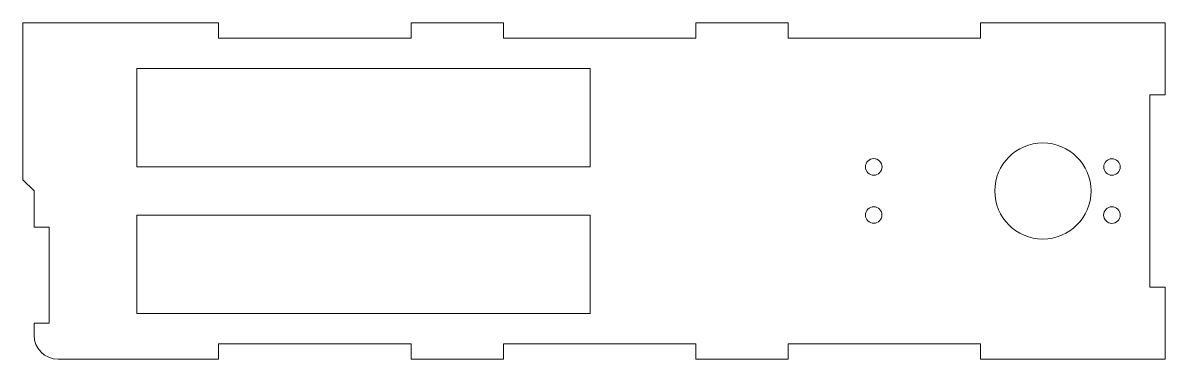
# Model space of a CAD drawing. Header units: millimetres. Extents: x -119 to 118, y -34 to 36.
import ezdxf

# ---------------------------------------------------------------- set-up
doc = ezdxf.new("R2010")
doc.units = ezdxf.units.MM

msp = doc.modelspace()

# ---------------------------------------------------------------- linework, layer by layer
at = {"color": 1, "lineweight": 5}
for p, q in [((-118.84, 2.91), (-118.84, 35.59)), ((-118.84, 35.59), (-78.17, 35.59)), ((-78.17, 32.41), (-78.17, 35.59)), ((-38.17, 32.41), (-38.17, 35.59)), ((-38.17, 35.59), (-19.01, 35.59)), ((-19.01, 35.59), (-19.01, 32.41)), ((20.99, 35.59), (20.99, 32.41)), ((20.99, 35.59), (40.14, 35.59)), ((40.14, 32.41), (40.14, 35.59)), ((80.14, 32.41), (80.14, 35.59)), ((80.14, 35.59), (118.49, 35.59)), ((118.49, 35.59), (118.49, 20.59)), ((-38.17, 32.41), (-78.17, 32.41)), ((-19.01, 32.41), (20.99, 32.41)), ((40.14, 32.41), (80.14, 32.41)), ((-95.16, 26.06), (-1, 26.06)), ((-95.16, 5.59), (-95.16, 26.06)), ((-1, 26.06), (-1, 5.59)), ((115.31, 20.59), (118.49, 20.59)), ((115.31, 20.59), (115.31, -19.41)), ((-1, 5.59), (-95.16, 5.59)), ((-118.84, 2.91), (-116.51, 0.59)), ((-116.51, 0.59), (-116.51, -6.91)), ((-1, -4.41), (-95.16, -4.41)), ((-95.16, -24.89), (-95.16, -4.41)), ((-1, -4.41), (-1, -24.89)), ((-116.51, -6.91), (-113.34, -6.91)), ((-113.34, -6.91), (-113.34, -26.91)), ((115.31, -19.41), (118.49, -19.41)), ((118.49, -19.41), (118.49, -34.41)), ((-95.16, -24.89), (-1, -24.89)), ((-116.51, -26.91), (-113.34, -26.91)), ((-116.51, -26.91), (-116.51, -29.41)), ((-38.17, -31.24), (-78.17, -31.24)), ((-78.17, -31.24), (-78.17, -34.41)), ((-38.17, -31.24), (-38.17, -34.41)), ((-19.01, -31.24), (20.99, -31.24)), ((-19.01, -34.41), (-19.01, -31.24)), ((20.99, -34.41), (20.99, -31.24)), ((40.14, -31.24), (80.14, -31.24)), ((40.14, -31.24), (40.14, -34.41)), ((80.14, -31.24), (80.14, -34.41)), ((-111.51, -34.41), (-78.17, -34.41)), ((-38.17, -34.41), (-19.01, -34.41)), ((20.99, -34.41), (40.14, -34.41)), ((80.14, -34.41), (118.49, -34.41))]:
    msp.add_line(p, q, dxfattribs=at)
for centre, radius in [((93.09, 0.59), 10), ((57.94, 5.59), 1.73), ((107.44, 5.59), 1.72), ((57.94, -4.41), 1.72), ((107.44, -4.41), 1.73)]:
    msp.add_circle(centre, radius, dxfattribs=at)
msp.add_arc((-111.51, -29.41), 5, 180, 270, dxfattribs=at)

doc.saveas('drawing.dxf')
